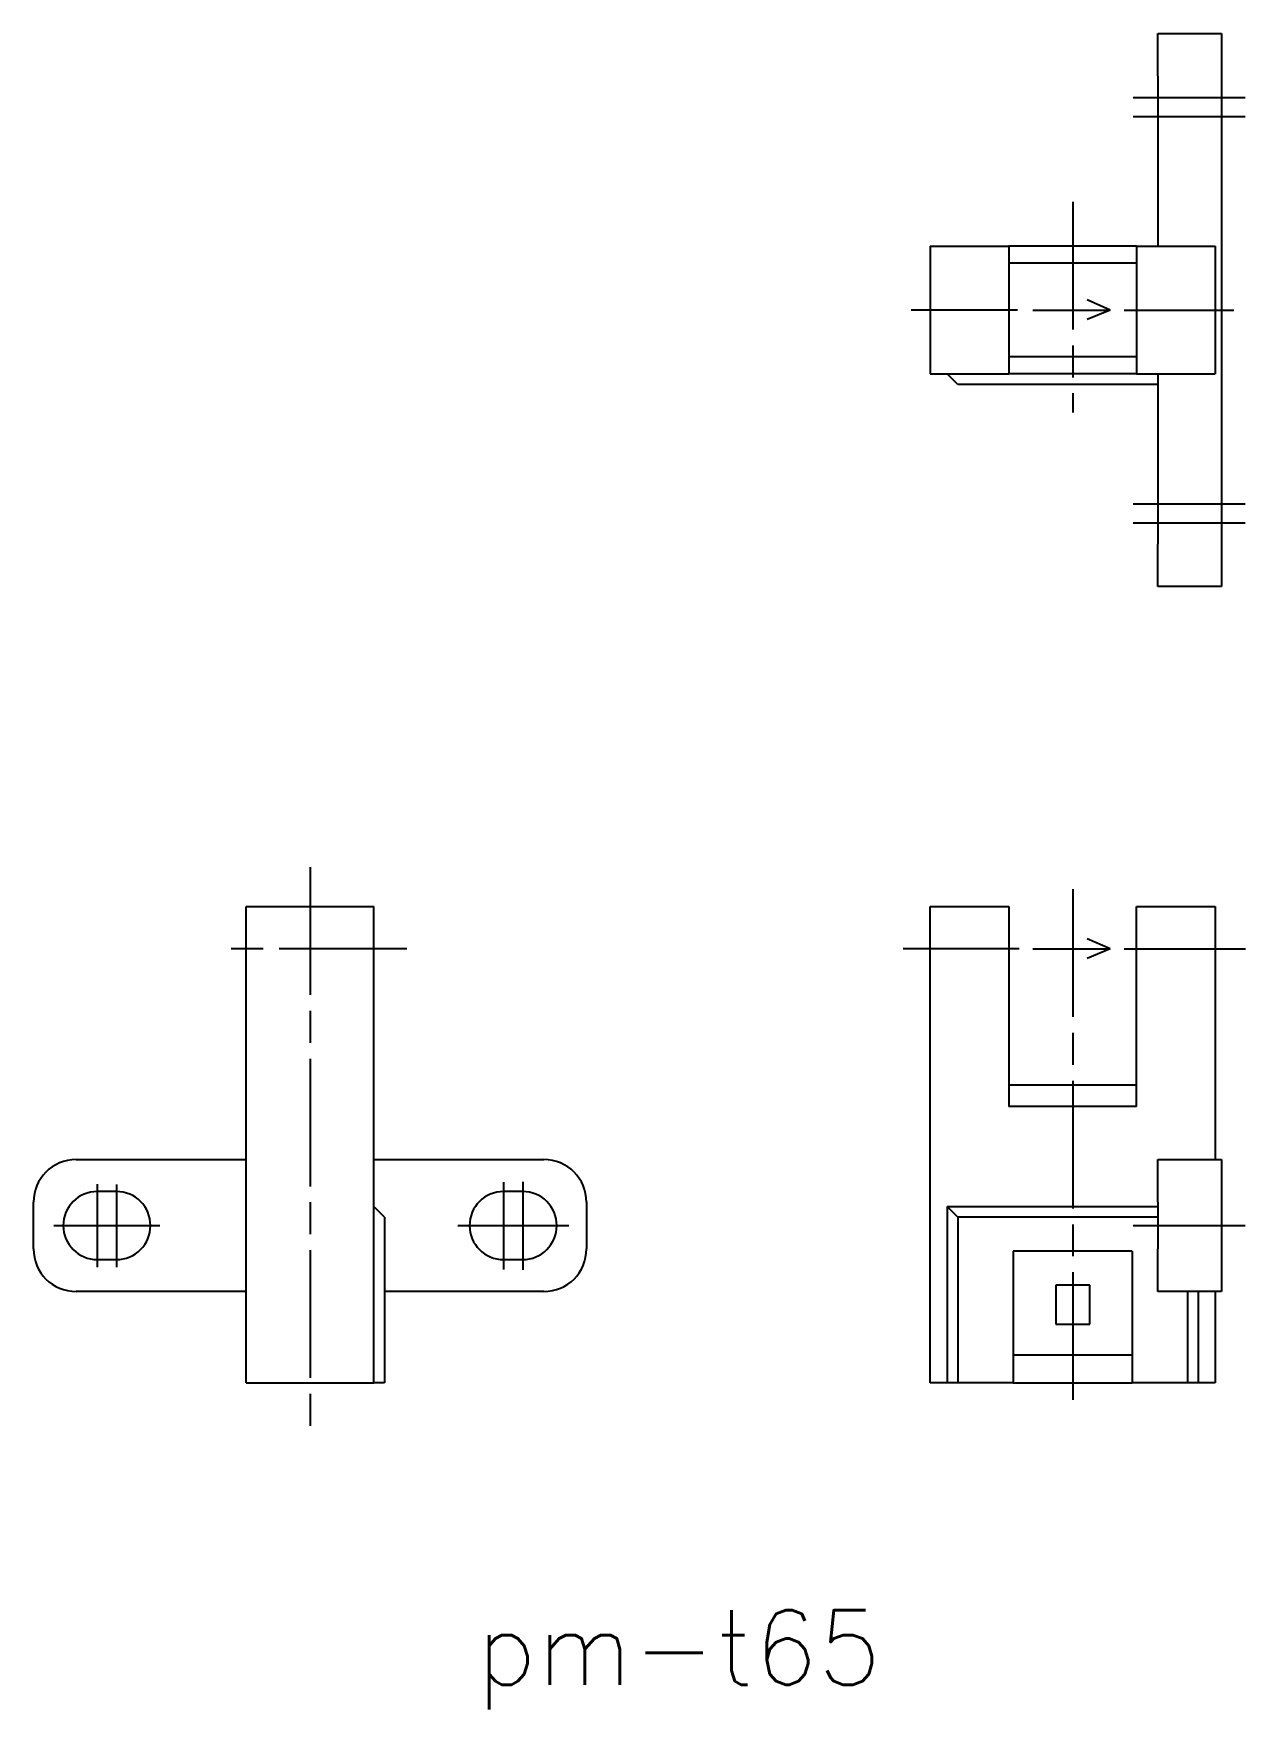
# Model space of a CAD drawing. Extents: x 67 to 124, y 115.8 to 194.5.
import ezdxf

# ---------------------------------------------------------------- set-up
doc = ezdxf.new("R2010")
doc.units = 0
doc.linetypes.add('AM_ISO08W050X2', pattern=[9, 6, -0.75, 1.5, -0.75])
doc.layers.get('0').update_dxf_attribs({"linetype": 'CONTINUOUS'})
doc.styles.get("Standard").update_dxf_attribs({"font": 'txt', "bigfont": 'bigfont'})

# ---------------------------------------------------------------- blocks, each defined once
blk = doc.blocks.new('*U3')
at = {"color": 2}
blk.add_text('pm-t65', height=3.5, dxfattribs=at).set_placement((87.815, 116.922))

msp = doc.modelspace()

# ---------------------------------------------------------------- linework, layer by layer
at = {"color": 7, "linetype": 'CONTINUOUS'}
for p, q in [((119.852, 194.534), (122.852, 194.534)), ((119.852, 192.534), (119.852, 194.534)), ((122.852, 194.534), (122.852, 192.534)), ((119.852, 192.534), (119.852, 184.534)), ((122.852, 192.534), (122.852, 170.534)), ((109.152, 184.534), (112.852, 184.534)), ((109.152, 184.534), (109.152, 178.534)), ((112.852, 184.534), (112.852, 178.534)), ((118.852, 184.534), (112.852, 184.534)), ((118.852, 184.534), (118.852, 178.534)), ((118.852, 184.534), (122.552, 184.534)), ((122.552, 184.534), (122.552, 178.534)), ((118.852, 183.734), (112.852, 183.734)), ((118.852, 179.334), (112.852, 179.334)), ((109.152, 178.534), (112.852, 178.534)), ((110.452, 178.034), (109.952, 178.534)), ((118.852, 178.534), (112.852, 178.534)), ((118.852, 178.534), (122.552, 178.534)), ((119.852, 178.534), (119.852, 170.534)), ((119.852, 178.034), (110.452, 178.034)), ((119.852, 168.534), (119.852, 170.534)), ((122.852, 170.534), (122.852, 168.534)), ((122.852, 168.534), (119.852, 168.534)), ((76.993, 131.103), (76.993, 153.503)), ((76.993, 153.503), (82.993, 153.503)), ((82.993, 131.103), (82.993, 153.503)), ((109.152, 131.103), (109.152, 153.503)), ((109.152, 153.503), (112.852, 153.503)), ((112.852, 153.503), (112.852, 144.103)), ((118.852, 144.103), (118.852, 153.503)), ((118.852, 153.503), (122.552, 153.503)), ((122.552, 153.503), (122.552, 141.603)), ((118.852, 145.103), (112.852, 145.103)), ((118.852, 144.103), (112.852, 144.103)), ((68.993, 141.603), (76.993, 141.603)), ((82.993, 141.603), (90.993, 141.603)), ((119.852, 141.603), (122.852, 141.603)), ((119.852, 139.603), (119.852, 141.603)), ((122.852, 141.603), (122.852, 139.603)), ((66.993, 137.403), (66.993, 139.603)), ((70.893, 140.103), (69.993, 140.103)), ((89.993, 140.103), (89.093, 140.103)), ((92.993, 139.603), (92.993, 137.403)), ((119.852, 139.603), (119.852, 137.403)), ((122.852, 139.603), (122.852, 137.403)), ((83.493, 138.903), (82.993, 139.403)), ((83.493, 138.903), (83.493, 131.103)), ((109.952, 139.403), (109.952, 131.103)), ((110.452, 138.903), (109.952, 139.403)), ((109.952, 139.403), (119.852, 139.403)), ((110.452, 138.903), (110.452, 131.103)), ((119.852, 138.903), (110.452, 138.903)), ((118.652, 137.303), (113.052, 137.303)), ((113.052, 137.303), (113.052, 131.103)), ((118.652, 137.303), (118.652, 131.103)), ((119.852, 135.403), (119.852, 137.403)), ((122.852, 137.403), (122.852, 135.403)), ((69.993, 136.903), (70.893, 136.903)), ((89.093, 136.903), (89.993, 136.903)), ((116.652, 135.703), (115.052, 135.703)), ((115.052, 135.703), (115.052, 133.863)), ((116.652, 133.863), (116.652, 135.703)), ((76.993, 135.403), (68.993, 135.403)), ((90.993, 135.403), (83.493, 135.403)), ((122.852, 135.403), (119.852, 135.403)), ((121.252, 135.403), (121.252, 131.103)), ((121.752, 135.403), (121.752, 131.103)), ((122.552, 135.403), (122.552, 131.103)), ((115.052, 133.863), (116.652, 133.863)), ((118.652, 132.403), (113.052, 132.403)), ((76.993, 131.103), (82.993, 131.103)), ((83.493, 131.103), (82.993, 131.103)), ((109.952, 131.103), (109.152, 131.103)), ((110.452, 131.103), (109.952, 131.103)), ((113.052, 131.103), (110.452, 131.103)), ((113.052, 131.103), (118.652, 131.103)), ((121.252, 131.103), (118.652, 131.103)), ((121.752, 131.103), (121.252, 131.103)), ((122.552, 131.103), (121.752, 131.103))]:
    msp.add_line(p, q, dxfattribs=at)
at = {"color": 4, "linetype": 'AM_ISO08W050X2'}
for p, q in [((118.698, 191.534), (123.957, 191.534)), ((118.698, 190.634), (123.957, 190.634)), ((115.852, 186.622), (115.852, 176.715)), ((113.251, 181.534), (108.264, 181.534)), ((118.266, 181.534), (123.426, 181.534)), ((118.698, 172.434), (123.957, 172.434)), ((118.698, 171.534), (123.957, 171.534)), ((79.993, 155.345), (79.993, 128.881)), ((115.852, 154.307), (115.852, 129.664)), ((84.538, 151.503), (75.545, 151.503)), ((113.333, 151.503), (107.885, 151.503)), ((118.273, 151.503), (123.975, 151.503)), ((69.993, 140.452), (69.993, 136.545)), ((70.893, 140.434), (70.893, 136.545)), ((89.093, 140.535), (89.093, 136.444)), ((89.993, 140.563), (89.993, 136.415)), ((67.955, 138.503), (72.93, 138.503)), ((86.947, 138.503), (92.169, 138.503)), ((118.698, 138.503), (123.957, 138.503))]:
    msp.add_line(p, q, dxfattribs=at)
at = {"color": 2}
for p, q in [((117.614, 181.534), (116.53, 182.011)), ((113.975, 181.534), (117.614, 181.534)), ((117.614, 181.534), (116.53, 181.086)), ((113.975, 151.503), (117.614, 151.503)), ((117.614, 151.503), (116.53, 151.98)), ((117.614, 151.503), (116.53, 151.055))]:
    msp.add_line(p, q, dxfattribs=at)
at = {"color": 7, "linetype": 'CONTINUOUS'}
for centre, radius, start, end in [((68.993, 139.603), 2, 90, 180), ((90.993, 139.603), 2, 0, 90), ((69.993, 138.503), 1.6, 90, 270), ((70.893, 138.503), 1.6, 270, 90), ((89.093, 138.503), 1.6, 90, 270), ((89.993, 138.503), 1.6, 270, 90), ((68.993, 137.403), 2, 180, 270), ((90.993, 137.403), 2, 270, 0)]:
    msp.add_arc(centre, radius, start, end, dxfattribs=at)

# ---------------------------------------------------------------- block references
msp.add_blockref('*U3', (0, 0))

doc.saveas('drawing.dxf')
